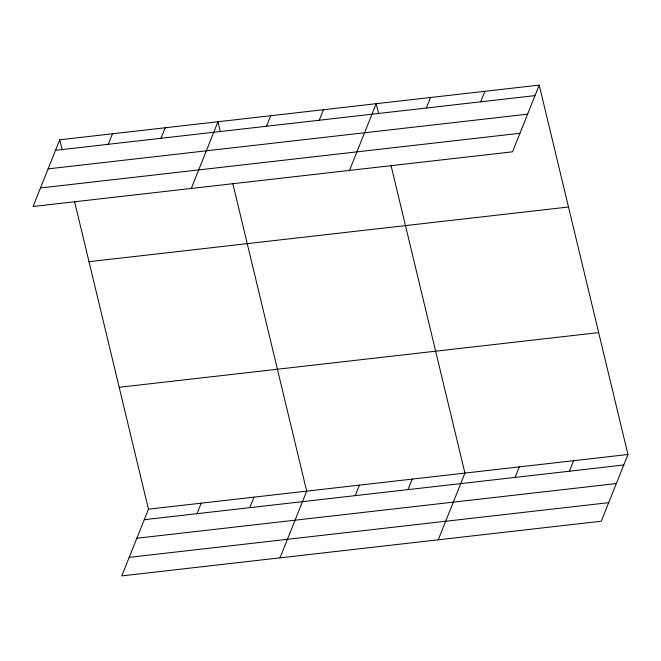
<?xml version="1.0" encoding="UTF-8"?>
<svg xmlns="http://www.w3.org/2000/svg" width="661" height="661" viewBox="0 0 661 661"><rect width="100%" height="100%" fill="white"/><g stroke="black" fill="none" stroke-linecap="round" stroke-linejoin="round"><path stroke-width="0.99" d="M59.73 139.793L33.05 206.505L512.539 151.815L539.219 85.104L59.73 139.793L62.134 149.783M108.272 144.296L112.477 133.778M161.011 138.281L165.217 127.763M191.285 188.459L217.965 121.748L220.361 131.737M266.499 126.251L270.704 115.733M74.61 201.745L148.461 509.185L121.781 575.896L601.27 521.207L627.95 454.495L539.219 85.104M319.246 120.236L323.452 109.718M196.995 513.688L201.208 503.17M349.512 170.414L376.192 103.703L378.596 113.692M249.742 507.673L253.948 497.155M426.328 108.024L430.534 97.498M280.008 557.851L306.696 491.14L232.846 183.692M480.671 101.819L484.877 91.301M355.23 495.643L359.435 485.116M407.969 489.627L412.183 479.101M438.243 539.797L464.923 473.086L391.072 165.647M515.059 477.407L519.265 466.889M569.402 471.21L573.608 460.692M55.524 150.311L535.013 95.622M48.113 168.861L527.594 114.171M40.47 187.964L519.959 133.274M89.012 261.69L568.501 207M119.178 387.288L598.668 332.599M148.461 509.185L627.95 454.495M144.255 519.703L623.744 465.013M136.835 538.244L616.325 483.555M129.192 557.355L608.682 502.666"/></g></svg>
